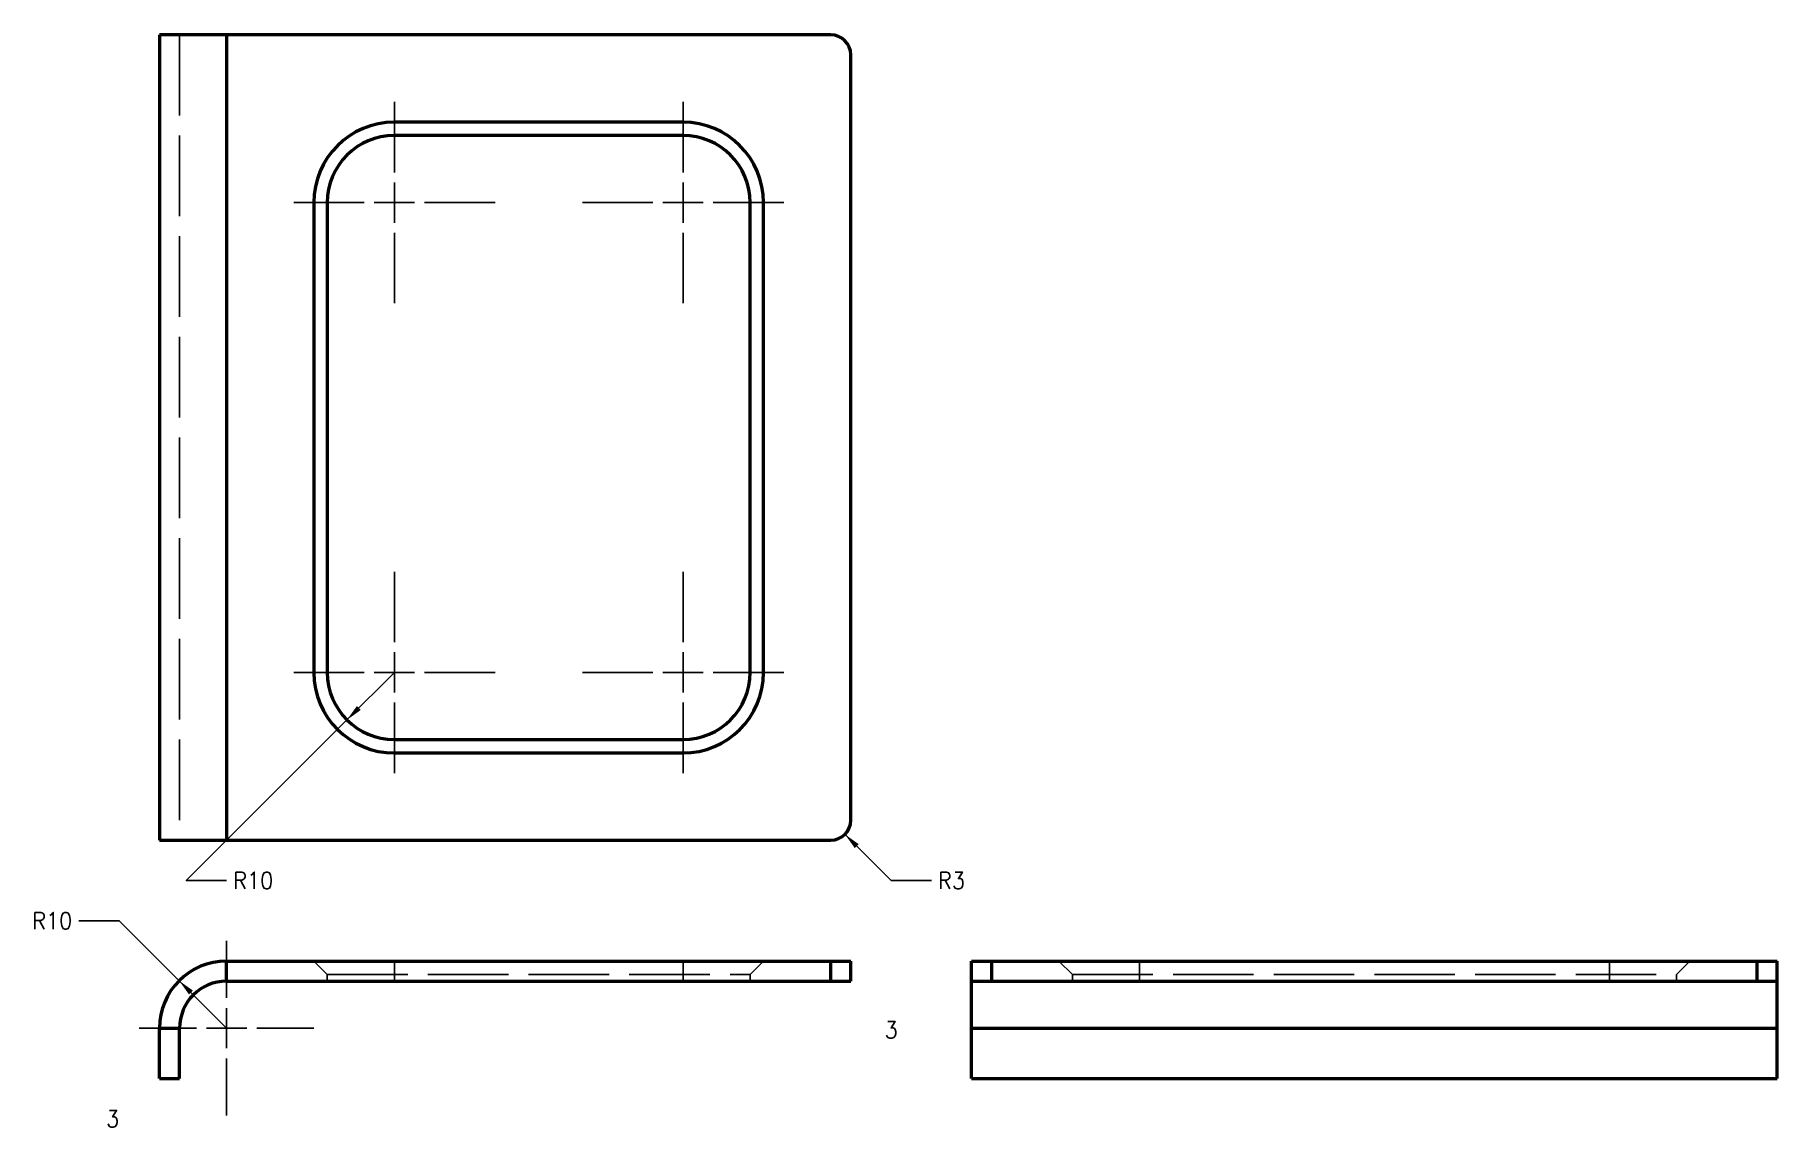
# Model space of a CAD drawing. Header units: millimetres. Extents: x -70 to 190, y -7 to 156.
import ezdxf
from ezdxf.enums import TextEntityAlignment as Align

# ---------------------------------------------------------------- set-up
doc = ezdxf.new("R2010")
doc.units = ezdxf.units.MM
doc.linetypes.add('ACAD_ISO02W100', pattern=[15, 12, -3])
doc.layers.add('1 ... dimensions', color=3, linetype='Continuous', lineweight=25)
doc.layers.add('2 ... dimensions', color=3, linetype='Continuous', lineweight=25)
for name, color, linetype, lineweight, true_color in [('1 ... hidden', 176, 'ACAD_ISO02W100', 25, 0x000080), ('1 ... visible', 16, 'Continuous', 50, 0x800000), ('2 ... hidden', 176, 'ACAD_ISO02W100', 25, 0x000080), ('2 ... visible', 16, 'Continuous', 50, 0x800000)]:
    doc.layers.add(name, color=color, linetype=linetype, lineweight=lineweight, true_color=true_color)
doc.styles.add('textstyle3', font='')
doc.styles.add('textstyle4', font='Standard')
doc.styles.get('textstyle3').set_extended_font_data('Standard')
doc.dimstyles.new('QCADDimStyle', dxfattribs={"dimtxt": 2.5, "dimasz": 2.5, "dimexe": 1.25, "dimexo": 0.625, "dimtad": 1, "dimtih": 1, "dimtoh": 1, "dimdec": 4, "dimdsep": 46, "dimtxsty": 'Standard', "dimcen": 0.09, "dimadec": 0, "dimazin": 2, "dimtfac": 1, "dimtdec": 4, "dimtofl": 0, "dimtmove": 2, "dimatfit": 3, "dimfxl": 1, "dimtolj": 1, "dimtzin": 0, "dimarcsym": 0})

# ---------------------------------------------------------------- blocks, each defined once
blk = doc.blocks.new('cross')
at = {"layer": '1 ... dimensions', "color": 0}
for p, q in [((0, -3), (0, 3)), ((-3, 0), (3, 0))]:
    blk.add_line(p, q, dxfattribs=at)

msp = doc.modelspace()

# ---------------------------------------------------------------- linework, layer by layer
at = {"layer": '1 ... dimensions'}
for p, q in [((-16.5, 135), (-16.5, 145.5)), ((26.5, 135), (26.5, 145.5)), ((-21, 130.5), (-31.5, 130.5)), ((-12, 130.5), (-1.5, 130.5)), ((22, 130.5), (11.5, 130.5)), ((31, 130.5), (41.5, 130.5)), ((-16.5, 126), (-16.5, 115.5)), ((26.5, 126), (26.5, 115.5)), ((-16.5, 65), (-16.5, 75.5)), ((26.5, 65), (26.5, 75.5)), ((-21, 60.5), (-31.5, 60.5)), ((-12, 60.5), (-1.5, 60.5)), ((22, 60.5), (11.5, 60.5)), ((31, 60.5), (41.5, 60.5)), ((-16.5, 56), (-16.5, 45.5)), ((26.5, 56), (26.5, 45.5)), ((-41.5, 12), (-41.5, 20.5)), ((-46, 7.5), (-54.5, 7.5)), ((-37, 7.5), (-28.5, 7.5)), ((-41.5, 3), (-41.5, -5.5))]:
    msp.add_line(p, q, dxfattribs=at)
for points in [[(-23.57, 53.43), (-47.5, 29.5), (-41.5, 29.5)], [(-48.57, 14.57), (-57.5, 23.5), (-63.5, 23.5)]]:
    msp.add_lwpolyline(points, dxfattribs=at)
at = {"layer": '1 ... hidden'}
for p, q in [((-48.5, 155.5), (-48.5, 35.5)), ((-28.5, 17.5), (-26.5, 15.5)), ((-16.5, 14.5), (-16.5, 17.5)), ((26.5, 14.5), (26.5, 17.5)), ((38.5, 17.5), (36.5, 15.5)), ((82.5, 17.5), (84.5, 15.5)), ((94.5, 17.5), (94.5, 14.5)), ((164.5, 17.5), (164.5, 14.5)), ((176.5, 17.5), (174.5, 15.5)), ((-26.5, 14.5), (-26.5, 15.5)), ((-26.5, 15.5), (36.5, 15.5)), ((36.5, 14.5), (36.5, 15.5)), ((84.5, 14.5), (84.5, 15.5)), ((84.5, 15.5), (174.5, 15.5)), ((174.5, 14.5), (174.5, 15.5))]:
    msp.add_line(p, q, dxfattribs=at)
at = {"layer": '1 ... visible'}
for p, q in [((48.5, 155.5), (-51.5, 155.5)), ((-51.5, 155.5), (-51.5, 35.5)), ((-41.5, 155.5), (-41.5, 35.5)), ((51.5, 38.5), (51.5, 152.5)), ((26.5, 142.5), (-16.5, 142.5)), ((26.5, 140.5), (-16.5, 140.5)), ((-28.5, 130.5), (-28.5, 60.5)), ((-26.5, 130.5), (-26.5, 60.5)), ((36.5, 60.5), (36.5, 130.5)), ((38.5, 60.5), (38.5, 130.5)), ((-16.5, 50.5), (26.5, 50.5)), ((-16.5, 48.5), (26.5, 48.5)), ((-51.5, 35.5), (48.5, 35.5)), ((-41.5, 17.5), (51.5, 17.5)), ((-41.5, 14.5), (-41.5, 17.5)), ((48.5, 14.5), (48.5, 17.5)), ((51.5, 14.5), (51.5, 17.5)), ((69.5, 17.5), (189.5, 17.5)), ((69.5, 0), (69.5, 17.5)), ((72.5, 14.5), (72.5, 17.5)), ((186.5, 14.5), (186.5, 17.5)), ((189.5, 0), (189.5, 17.5)), ((-41.5, 14.5), (51.5, 14.5)), ((69.5, 14.5), (189.5, 14.5)), ((-51.5, 0), (-51.5, 7.5)), ((-51.5, 7.5), (-48.5, 7.5)), ((-48.5, 0), (-48.5, 7.5)), ((69.5, 7.5), (189.5, 7.5)), ((-51.5, 0), (-48.5, 0)), ((69.5, 0), (189.5, 0))]:
    msp.add_line(p, q, dxfattribs=at)
for centre, radius, start, end in [((48.5, 152.5), 3, 0, 90), ((-16.5, 130.5), 12, 90, 180), ((-16.5, 130.5), 10, 90, 180), ((26.5, 130.5), 12, 0, 90), ((26.5, 130.5), 10, 0, 90), ((-16.5, 60.5), 12, 180, 270), ((-16.5, 60.5), 10, 180, 270), ((26.5, 60.5), 10, 270, 0), ((26.5, 60.5), 12, 270, 0), ((48.5, 38.5), 3, 270, 0), ((-41.5, 7.5), 10, 90, 180), ((-41.5, 7.5), 7, 90, 180)]:
    msp.add_arc(centre, radius, start, end, dxfattribs=at)
at = {"layer": '2 ... dimensions'}
for p, q in [((-16.5, 135), (-16.5, 145.5)), ((26.5, 135), (26.5, 145.5)), ((-21, 130.5), (-31.5, 130.5)), ((-12, 130.5), (-1.5, 130.5)), ((22, 130.5), (11.5, 130.5)), ((31, 130.5), (41.5, 130.5)), ((-16.5, 126), (-16.5, 115.5)), ((26.5, 126), (26.5, 115.5)), ((-16.5, 65), (-16.5, 75.5)), ((26.5, 65), (26.5, 75.5)), ((-21, 60.5), (-31.5, 60.5)), ((-12, 60.5), (-1.5, 60.5)), ((22, 60.5), (11.5, 60.5)), ((31, 60.5), (41.5, 60.5)), ((-16.5, 56), (-16.5, 45.5)), ((26.5, 56), (26.5, 45.5)), ((-41.5, 12), (-41.5, 20.5)), ((-46, 7.5), (-54.5, 7.5)), ((-37, 7.5), (-28.5, 7.5)), ((-41.5, 3), (-41.5, -5.5))]:
    msp.add_line(p, q, dxfattribs=at)
for points in [[(-23.57, 53.43), (-47.5, 29.5), (-41.5, 29.5)], [(-48.57, 14.57), (-57.5, 23.5), (-63.5, 23.5)]]:
    msp.add_lwpolyline(points, dxfattribs=at)
at = {"layer": '2 ... hidden'}
for p, q in [((-48.5, 155.5), (-48.5, 35.5)), ((-28.5, 17.5), (-26.5, 15.5)), ((-16.5, 14.5), (-16.5, 17.5)), ((26.5, 14.5), (26.5, 17.5)), ((38.5, 17.5), (36.5, 15.5)), ((82.5, 17.5), (84.5, 15.5)), ((94.5, 17.5), (94.5, 14.5)), ((164.5, 17.5), (164.5, 14.5)), ((176.5, 17.5), (174.5, 15.5)), ((-26.5, 14.5), (-26.5, 15.5)), ((-26.5, 15.5), (36.5, 15.5)), ((36.5, 14.5), (36.5, 15.5)), ((84.5, 14.5), (84.5, 15.5)), ((84.5, 15.5), (174.5, 15.5)), ((174.5, 14.5), (174.5, 15.5))]:
    msp.add_line(p, q, dxfattribs=at)
at = {"layer": '2 ... visible'}
for p, q in [((48.5, 155.5), (-51.5, 155.5)), ((-51.5, 155.5), (-51.5, 35.5)), ((-41.5, 155.5), (-41.5, 35.5)), ((51.5, 38.5), (51.5, 152.5)), ((26.5, 142.5), (-16.5, 142.5)), ((26.5, 140.5), (-16.5, 140.5)), ((-28.5, 130.5), (-28.5, 60.5)), ((-26.5, 130.5), (-26.5, 60.5)), ((36.5, 60.5), (36.5, 130.5)), ((38.5, 60.5), (38.5, 130.5)), ((-16.5, 50.5), (26.5, 50.5)), ((-16.5, 48.5), (26.5, 48.5)), ((-51.5, 35.5), (48.5, 35.5)), ((-41.5, 17.5), (51.5, 17.5)), ((-41.5, 14.5), (-41.5, 17.5)), ((48.5, 14.5), (48.5, 17.5)), ((51.5, 14.5), (51.5, 17.5)), ((69.5, 17.5), (189.5, 17.5)), ((69.5, 0), (69.5, 17.5)), ((72.5, 14.5), (72.5, 17.5)), ((186.5, 14.5), (186.5, 17.5)), ((189.5, 0), (189.5, 17.5)), ((-41.5, 14.5), (51.5, 14.5)), ((69.5, 14.5), (189.5, 14.5)), ((-51.5, 0), (-51.5, 7.5)), ((-51.5, 7.5), (-48.5, 7.5)), ((-48.5, 0), (-48.5, 7.5)), ((69.5, 7.5), (189.5, 7.5)), ((-51.5, 0), (-48.5, 0)), ((69.5, 0), (189.5, 0))]:
    msp.add_line(p, q, dxfattribs=at)
for centre, radius, start, end in [((48.5, 152.5), 3, 0, 90), ((-16.5, 130.5), 12, 90, 180), ((-16.5, 130.5), 10, 90, 180), ((26.5, 130.5), 12, 0, 90), ((26.5, 130.5), 10, 0, 90), ((-16.5, 60.5), 12, 180, 270), ((-16.5, 60.5), 10, 180, 270), ((26.5, 60.5), 10, 270, 0), ((26.5, 60.5), 12, 270, 0), ((48.5, 38.5), 3, 270, 0), ((-41.5, 7.5), 10, 90, 180), ((-41.5, 7.5), 7, 90, 180)]:
    msp.add_arc(centre, radius, start, end, dxfattribs=at)

# ---------------------------------------------------------------- block references
at = {"layer": '1 ... dimensions'}
for p in [(-16.5, 130.5), (26.5, 130.5), (-16.5, 60.5), (26.5, 60.5), (-41.5, 7.5)]:
    msp.add_blockref('cross', p, dxfattribs=at)
at = {"layer": '2 ... dimensions'}
for p in [(-16.5, 130.5), (26.5, 130.5), (-16.5, 60.5), (26.5, 60.5), (-41.5, 7.5)]:
    msp.add_blockref('cross', p, dxfattribs=at)

# ---------------------------------------------------------------- texts
at = {"layer": '1 ... dimensions', "style": 'textstyle4'}
msp.add_text('3', height=2.5, dxfattribs=at).set_placement((57.5, 8.5), align=Align.TOP_CENTER)
msp.add_text('3', height=2.5, dxfattribs=at).set_placement((-57.5, -6), align=Align.MIDDLE_RIGHT)
at = {"layer": '1 ... dimensions', "char_height": 2.5, "style": 'textstyle3'}
for s, insert, attachment_point in [('R10', (-40.5, 29.5), 4), ('R3', (64.5, 29.5), 4), ('R10', (-64.5, 23.5), 6)]:
    msp.add_mtext(s, dxfattribs=dict(at, insert=insert, attachment_point=attachment_point))
at = {"layer": '2 ... dimensions', "style": 'textstyle4'}
msp.add_text('3', height=2.5, dxfattribs=at).set_placement((57.5, 8.5), align=Align.TOP_CENTER)
msp.add_text('3', height=2.5, dxfattribs=at).set_placement((-57.5, -6), align=Align.MIDDLE_RIGHT)
at = {"layer": '2 ... dimensions', "char_height": 2.5, "style": 'textstyle3'}
for s, insert, attachment_point in [('R10', (-40.5, 29.5), 4), ('R3', (64.5, 29.5), 4), ('R10', (-64.5, 23.5), 6)]:
    msp.add_mtext(s, dxfattribs=dict(at, insert=insert, attachment_point=attachment_point))

# ---------------------------------------------------------------- leaders
at = {"layer": '1 ... dimensions'}
for points in [[(-23.57, 53.43), (-16.5, 60.5)], [(50.62, 36.38), (57.5, 29.5), (63.5, 29.5)], [(-48.57, 14.57), (-41.5, 7.5)]]:
    msp.add_leader(points, dimstyle='QCADDimStyle', dxfattribs=at)
at = {"layer": '2 ... dimensions'}
for points in [[(-23.57, 53.43), (-16.5, 60.5)], [(50.62, 36.38), (57.5, 29.5), (63.5, 29.5)], [(-48.57, 14.57), (-41.5, 7.5)]]:
    msp.add_leader(points, dimstyle='QCADDimStyle', dxfattribs=at)

doc.saveas('drawing.dxf')
